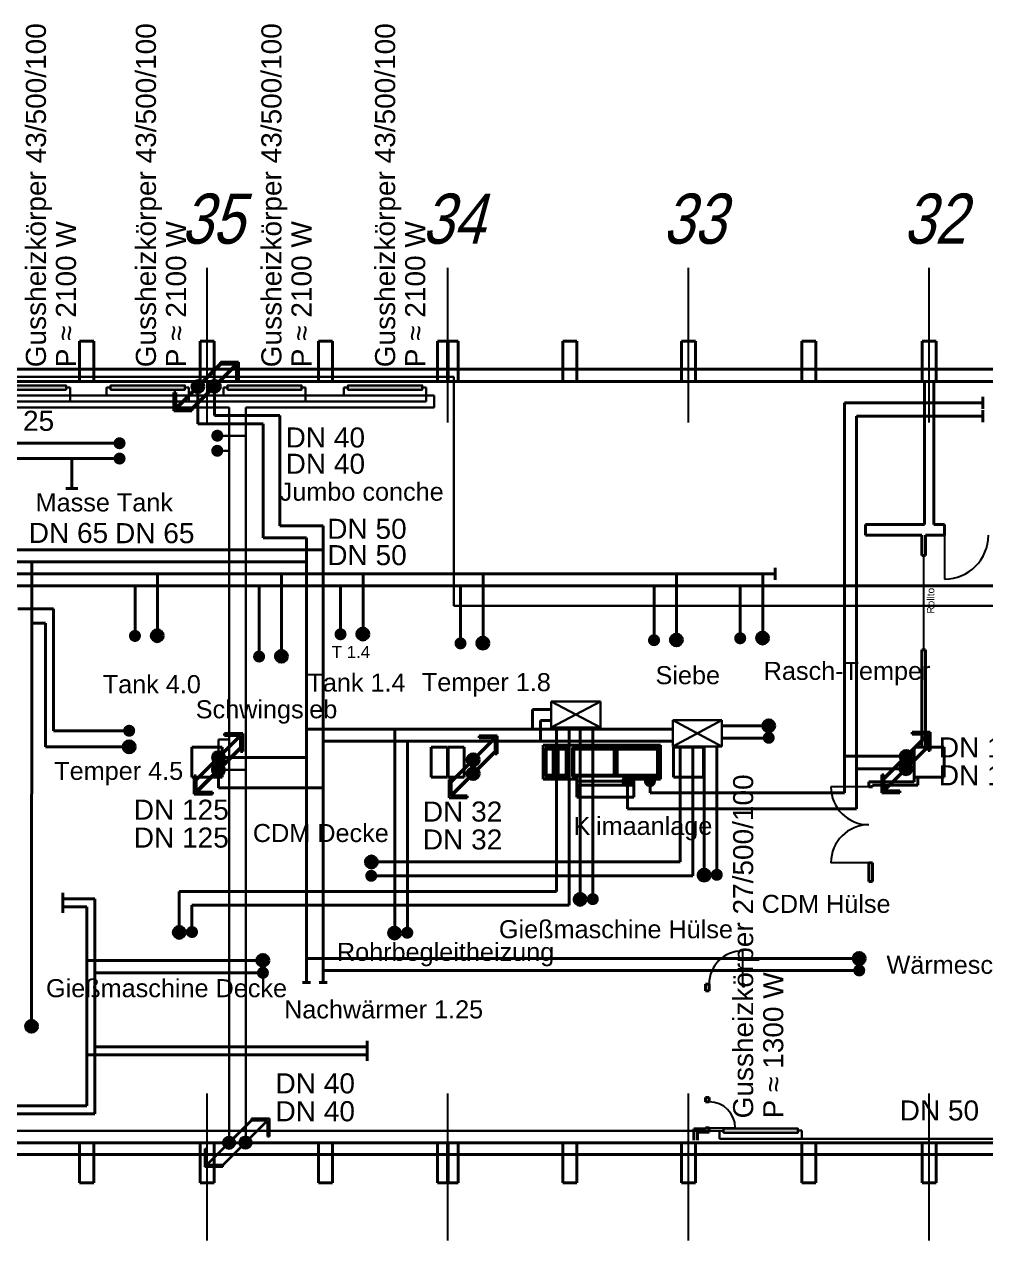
# Model space of a CAD drawing. Header units: millimetres. Extents: x 18890 to 172266, y 49189 to 117799.
# Drawn here: x 43777 to 67738, y 66393 to 96729 of the extents above; entities that cross this region are included whole.
import ezdxf
from ezdxf.enums import TextEntityAlignment as Align

# ---------------------------------------------------------------- set-up
doc = ezdxf.new("R2010")
doc.units = ezdxf.units.MM
doc.linetypes.add('ACAD_ISO10W100', pattern=[18, 12, -3, 0, -3])
for name, color, linetype, lineweight in [('A03_Türen', 254, 'Continuous', 25), ('A0_Grundriß', 7, 'Continuous', 40), ('Armaturen', 3, 'Continuous', 30), ('Heiz Wasser +35 Prozess R', 30, 'Continuous', 40), ('Heiz Wasser +45 Prozess V', 1, 'Continuous', 40), ('Heiz Wasser +50 -Heizkörper Rücklauff', 241, 'Continuous', 30), ('Heiz Wasser +50 Prozess R', 241, 'Continuous', 40), ('Heiz Wasser +60 -Heizkörper Vorlauf', 6, 'Continuous', 30), ('Heiz Wasser +60 Prozess V', 6, 'Continuous', 40), ('Heiz Wasser +70 Klima R (luftung)', 242, 'Continuous', 40), ('Heiz Wasser +70 Prozess R', 242, 'Continuous', 40), ('Heiz Wasser +90 Klima V (luftung)', 22, 'Continuous', 40), ('Heiz Wasser +90 Prozess V', 41, 'Continuous', 40)]:
    doc.layers.add(name, color=color, linetype=linetype, lineweight=lineweight)
doc.layers.add('A06_Text  -Belegung', color=253, linetype='Continuous')
doc.layers.add('A07_Achslinien', color=253, linetype='ACAD_ISO10W100')
doc.styles.add('ARIAL', font='arial.ttf')
doc.styles.get("Standard").update_dxf_attribs({"font": 'arial.ttf'})

msp = doc.modelspace()

# ---------------------------------------------------------------- hatches: boundary and pattern name
at = {"layer": 'Heiz Wasser +35 Prozess R'}
h = msp.add_hatch(color=256, dxfattribs=at)
h.dxf.hatch_style = 1
h.paths.add_polyline_path([(46941, 81481, 0.198912), (46985, 81375), (47197, 81587, 0.668179)])
h.paths.add_polyline_path([(46985, 81375, 0.668179), (47241, 81481, 0.198912), (47197, 81587)])
h = msp.add_hatch(color=256, dxfattribs=at)
h.dxf.hatch_style = 1
h.paths.add_polyline_path([(52065, 81522, 0.198912), (52109, 81416), (52321, 81628, 0.668179)])
h.paths.add_polyline_path([(52109, 81416, 0.668179), (52365, 81522, 0.198912), (52321, 81628)])
h = msp.add_hatch(color=256, dxfattribs=at)
h.dxf.hatch_style = 1
h.paths.add_polyline_path([(55056, 81295, 0.198912), (55100, 81189), (55312, 81402, 0.668179)])
h.paths.add_polyline_path([(55100, 81189, 0.668179), (55356, 81295, 0.198912), (55312, 81402)])
h = msp.add_hatch(color=256, dxfattribs=at)
h.dxf.hatch_style = 1
h.paths.add_polyline_path([(59879, 81374, 0.198912), (59923, 81268), (60135, 81481, 0.668179)])
h.paths.add_polyline_path([(59923, 81268, 0.668179), (60179, 81374, 0.198912), (60135, 81481)])
h = msp.add_hatch(color=256, dxfattribs=at)
h.dxf.hatch_style = 1
h.paths.add_polyline_path([(62027, 81423, 0.198912), (62071, 81317), (62283, 81529, 0.668179)])
h.paths.add_polyline_path([(62071, 81317, 0.668179), (62327, 81423, 0.198912), (62283, 81529)])
h = msp.add_hatch(color=256, dxfattribs=at)
h.dxf.hatch_style = 1
h.paths.add_polyline_path([(50035, 80967, 0.198912), (50079, 80861), (50291, 81073, 0.668179)])
h.paths.add_polyline_path([(50079, 80861, 0.668179), (50335, 80967, 0.198912), (50291, 81073)])
h = msp.add_hatch(color=256, dxfattribs=at)
h.dxf.hatch_style = 1
h.paths.add_polyline_path([(55065, 78153, -0.023583), (55075, 78143), (55570, 78638), (55560, 78648)])
h.paths.add_polyline_path([(54413, 77491), (54413, 77891), (54363, 77891), (54363, 77441), (54813, 77441), (54813, 77491)])
h.paths.add_polyline_path([(54423, 77491), (54863, 77931, -0.023583), (54853, 77941), (54413, 77501), (54413, 77491)])
h = msp.add_hatch(color=256, dxfattribs=at)
h.dxf.hatch_style = 1
h.paths.add_polyline_path([(54814, 78042, 0.198912), (54858, 77936), (55070, 78148, 0.668179)])
h.paths.add_polyline_path([(54858, 77936, 0.668179), (55114, 78042, 0.198912), (55070, 78148)])
at = {"layer": 'Heiz Wasser +45 Prozess V'}
h = msp.add_hatch(color=256, dxfattribs=at)
h.dxf.hatch_style = 1
h.paths.add_polyline_path([(46384, 81476, 0.198912), (46428, 81369), (46640, 81582, 0.668179)])
h.paths.add_polyline_path([(46428, 81369, 0.668179), (46684, 81476, 0.198912), (46640, 81582)])
h = msp.add_hatch(color=256, dxfattribs=at)
h.dxf.hatch_style = 1
h.paths.add_polyline_path([(51508, 81517, 0.198912), (51552, 81411), (51764, 81623, 0.668179)])
h.paths.add_polyline_path([(51552, 81411, 0.668179), (51808, 81517, 0.198912), (51764, 81623)])
h = msp.add_hatch(color=256, dxfattribs=at)
h.dxf.hatch_style = 1
h.paths.add_polyline_path([(54499, 81290, 0.198912), (54543, 81184), (54755, 81396, 0.668179)])
h.paths.add_polyline_path([(54543, 81184, 0.668179), (54799, 81290, 0.198912), (54755, 81396)])
h = msp.add_hatch(color=256, dxfattribs=at)
h.dxf.hatch_style = 1
h.paths.add_polyline_path([(59322, 81369, 0.198912), (59366, 81263), (59578, 81475, 0.668179)])
h.paths.add_polyline_path([(59366, 81263, 0.668179), (59622, 81369, 0.198912), (59578, 81475)])
h = msp.add_hatch(color=256, dxfattribs=at)
h.dxf.hatch_style = 1
h.paths.add_polyline_path([(61470, 81417, 0.198912), (61514, 81311), (61727, 81524, 0.668179)])
h.paths.add_polyline_path([(61514, 81311, 0.668179), (61770, 81417, 0.198912), (61727, 81524)])
h = msp.add_hatch(color=256, dxfattribs=at)
h.dxf.hatch_style = 1
h.paths.add_polyline_path([(49478, 80961, 0.198912), (49522, 80855), (49734, 81067, 0.668179)])
h.paths.add_polyline_path([(49522, 80855, 0.668179), (49778, 80961, 0.198912), (49734, 81067)])
h = msp.add_hatch(color=256, dxfattribs=at)
h.dxf.hatch_style = 1
h.paths.add_polyline_path([(54862, 78274, -0.023583), (54852, 78284), (54357, 77789), (54367, 77779)])
h.paths.add_polyline_path([(55514, 78936), (55514, 78536), (55564, 78536), (55564, 78986), (55114, 78986), (55114, 78936)])
h.paths.add_polyline_path([(55504, 78936), (55064, 78495, -0.023583), (55074, 78485), (55514, 78926), (55514, 78936)])
h = msp.add_hatch(color=256, dxfattribs=at)
h.dxf.hatch_style = 1
h.paths.add_polyline_path([(55113, 78385, 0.198912), (55069, 78491), (54857, 78278, 0.668179)])
h.paths.add_polyline_path([(55069, 78491, 0.668179), (54813, 78385, 0.198912), (54857, 78278)])
at = {"layer": 'Heiz Wasser +50 -Heizkörper Rücklauff'}
h = msp.add_hatch(color=256, dxfattribs=at)
h.dxf.hatch_style = 1
h.paths.add_polyline_path([(48436, 86093, 0.198912), (48480, 85987), (48692, 86199, 0.668179)])
h.paths.add_polyline_path([(48480, 85987, 0.668179), (48736, 86093, 0.198912), (48692, 86199)])
h = msp.add_hatch(color=256, dxfattribs=at)
h.dxf.hatch_style = 1
h.paths.add_polyline_path([(48980, 68946, -0.023583), (48990, 68936), (49486, 69431), (49476, 69441)])
h.paths.add_polyline_path([(48328, 68284), (48328, 68684), (48278, 68684), (48278, 68234), (48728, 68234), (48728, 68284)])
h.paths.add_polyline_path([(48338, 68284), (48779, 68724, -0.023583), (48769, 68734), (48328, 68294), (48328, 68284)])
h = msp.add_hatch(color=256, dxfattribs=at)
h.dxf.hatch_style = 1
h.paths.add_polyline_path([(48730, 68835, 0.198912), (48773, 68729), (48986, 68941, 0.668179)])
h.paths.add_polyline_path([(48773, 68729, 0.668179), (49030, 68835, 0.198912), (48986, 68941)])
at = {"layer": 'Heiz Wasser +50 Prozess R'}
h = msp.add_hatch(color=256, dxfattribs=at)
h.dxf.hatch_style = 1
h.paths.add_polyline_path([(46000, 86281, 0.198912), (46044, 86175), (46256, 86387, 0.668179)])
h.paths.add_polyline_path([(46044, 86175, 0.668179), (46300, 86281, 0.198912), (46256, 86387)])
at = {"layer": 'Heiz Wasser +60 -Heizkörper Vorlauf'}
h = msp.add_hatch(color=256, dxfattribs=at)
h.dxf.hatch_style = 1
h.paths.add_polyline_path([(44818, 87615), (44818, 87725), (42968, 87725), (42968, 87615)])
h = msp.add_hatch(color=256, dxfattribs=at)
h.dxf.hatch_style = 1
h.paths.add_polyline_path([(47778, 87615), (47778, 87725), (45928, 87725), (45928, 87615)])
h = msp.add_hatch(color=256, dxfattribs=at)
h.dxf.hatch_style = 1
h.paths.add_polyline_path([(50688, 87615), (50688, 87725), (48838, 87725), (48838, 87615)])
h = msp.add_hatch(color=256, dxfattribs=at)
h.dxf.hatch_style = 1
h.paths.add_polyline_path([(53694, 87615), (53694, 87725), (51844, 87725), (51844, 87615)])
h = msp.add_hatch(color=256, dxfattribs=at)
h.dxf.hatch_style = 1
h.paths.add_polyline_path([(48437, 86469, 0.198912), (48481, 86363), (48693, 86575, 0.668179)])
h.paths.add_polyline_path([(48481, 86363, 0.668179), (48737, 86469, 0.198912), (48693, 86575)])
h = msp.add_hatch(color=256, dxfattribs=at)
h.dxf.hatch_style = 1
h.paths.add_polyline_path([(49188, 68729, -0.023583), (49178, 68739), (48683, 68244), (48693, 68234)])
h.paths.add_polyline_path([(49840, 69391), (49840, 68991), (49890, 68991), (49890, 69441), (49440, 69441), (49440, 69391)])
h.paths.add_polyline_path([(49830, 69391), (49390, 68951, -0.023583), (49400, 68941), (49840, 69381), (49840, 69391)])
h = msp.add_hatch(color=256, dxfattribs=at)
h.dxf.hatch_style = 1
h.paths.add_polyline_path([(63056, 69082), (63056, 69192), (61206, 69192), (61206, 69082)])
h = msp.add_hatch(color=256, dxfattribs=at)
h.dxf.hatch_style = 1
h.paths.add_polyline_path([(49439, 68840, 0.198912), (49395, 68946), (49183, 68734, 0.668179)])
h.paths.add_polyline_path([(49395, 68946, 0.668179), (49139, 68840, 0.198912), (49183, 68734)])
at = {"layer": 'Heiz Wasser +60 Prozess V'}
h = msp.add_hatch(color=256, dxfattribs=at)
h.dxf.hatch_style = 1
h.paths.add_polyline_path([(46000, 85899, 0.198912), (46044, 85793), (46256, 86005, 0.668179)])
h.paths.add_polyline_path([(46044, 85793, 0.668179), (46300, 85899, 0.198912), (46256, 86005)])
at = {"layer": 'Heiz Wasser +70 Klima R (luftung)'}
h = msp.add_hatch(color=256, dxfattribs=at)
h.dxf.hatch_style = 1
h.paths.add_polyline_path([(65654, 78360, -0.023583), (65644, 78370), (65149, 77875), (65159, 77865)])
h.paths.add_polyline_path([(66306, 79022), (66306, 78622), (66356, 78622), (66356, 79072), (65906, 79072), (65906, 79022)])
h.paths.add_polyline_path([(66296, 79022), (65856, 78582, -0.023583), (65866, 78572), (66306, 79012), (66306, 79022)])
h = msp.add_hatch(color=256, dxfattribs=at)
h.dxf.hatch_style = 1
h.paths.add_polyline_path([(65905, 78471, 0.198912), (65861, 78577), (65649, 78365, 0.668179)])
h.paths.add_polyline_path([(65861, 78577, 0.668179), (65605, 78471, 0.198912), (65649, 78365)])
h = msp.add_hatch(color=256, dxfattribs=at)
h.dxf.hatch_style = 1
h.paths.add_polyline_path([(59222, 77853, 0.198912), (59266, 77747), (59478, 77959, 0.668179)])
h.paths.add_polyline_path([(59266, 77747, 0.668179), (59522, 77853, 0.198912), (59478, 77959)])
at = {"layer": 'Heiz Wasser +70 Prozess R'}
h = msp.add_hatch(color=256, dxfattribs=at)
h.dxf.hatch_style = 1
h.paths.add_polyline_path([(48205, 87805, -0.023583), (48215, 87795), (48710, 88290), (48700, 88300)])
h.paths.add_polyline_path([(47553, 87143), (47553, 87543), (47503, 87543), (47503, 87093), (47953, 87093), (47953, 87143)])
h.paths.add_polyline_path([(47563, 87143), (48003, 87583, -0.023583), (47993, 87593), (47553, 87153), (47553, 87143)])
h = msp.add_hatch(color=256, dxfattribs=at)
h.dxf.hatch_style = 1
h.paths.add_polyline_path([(47954, 87694, 0.198912), (47998, 87588), (48210, 87800, 0.668179)])
h.paths.add_polyline_path([(47998, 87588, 0.668179), (48254, 87694, 0.198912), (48210, 87800)])
h = msp.add_hatch(color=256, dxfattribs=at)
h.dxf.hatch_style = 1
h.paths.add_polyline_path([(62181, 79234, 0.198912), (62225, 79128), (62437, 79340, 0.668179)])
h.paths.add_polyline_path([(62225, 79128, 0.668179), (62481, 79234, 0.198912), (62437, 79340)])
h = msp.add_hatch(color=256, dxfattribs=at)
h.dxf.hatch_style = 1
h.paths.add_polyline_path([(48517, 78331, -0.023583), (48507, 78341), (48012, 77846), (48022, 77836)])
h.paths.add_polyline_path([(49169, 78993), (49169, 78593), (49219, 78593), (49219, 79043), (48769, 79043), (48769, 78993)])
h.paths.add_polyline_path([(49159, 78993), (48719, 78553, -0.023583), (48729, 78543), (49169, 78983), (49169, 78993)])
h = msp.add_hatch(color=256, dxfattribs=at)
h.dxf.hatch_style = 1
h.paths.add_polyline_path([(46240, 78710, 0.198912), (46284, 78604), (46496, 78816, 0.668179)])
h.paths.add_polyline_path([(46284, 78604, 0.668179), (46540, 78710, 0.198912), (46496, 78816)])
h = msp.add_hatch(color=256, dxfattribs=at)
h.dxf.hatch_style = 1
h.paths.add_polyline_path([(48768, 78442, 0.198912), (48724, 78548), (48512, 78336, 0.668179)])
h.paths.add_polyline_path([(48724, 78548, 0.668179), (48468, 78442, 0.198912), (48512, 78336)])
h = msp.add_hatch(color=256, dxfattribs=at)
h.dxf.hatch_style = 1
h.paths.add_polyline_path([(52277, 75837, 0.198912), (52321, 75731), (52533, 75943, 0.668179)])
h.paths.add_polyline_path([(52321, 75731, 0.668179), (52577, 75837, 0.198912), (52533, 75943)])
h = msp.add_hatch(color=256, dxfattribs=at)
h.dxf.hatch_style = 1
h.paths.add_polyline_path([(60570, 75510, 0.198912), (60614, 75404), (60826, 75616, 0.668179)])
h.paths.add_polyline_path([(60614, 75404, 0.668179), (60870, 75510, 0.198912), (60826, 75616)])
h = msp.add_hatch(color=256, dxfattribs=at)
h.dxf.hatch_style = 1
h.paths.add_polyline_path([(57479, 74904, 0.198912), (57523, 74797), (57735, 75010, 0.668179)])
h.paths.add_polyline_path([(57523, 74797, 0.668179), (57779, 74904, 0.198912), (57735, 75010)])
h = msp.add_hatch(color=256, dxfattribs=at)
h.dxf.hatch_style = 1
h.paths.add_polyline_path([(47490, 74082, 0.198912), (47534, 73976), (47746, 74188, 0.668179)])
h.paths.add_polyline_path([(47534, 73976, 0.668179), (47790, 74082, 0.198912), (47746, 74188)])
h = msp.add_hatch(color=256, dxfattribs=at)
h.dxf.hatch_style = 1
h.paths.add_polyline_path([(52855, 74065, 0.198912), (52899, 73959), (53111, 74171, 0.668179)])
h.paths.add_polyline_path([(52899, 73959, 0.668179), (53155, 74065, 0.198912), (53111, 74171)])
h = msp.add_hatch(color=256, dxfattribs=at)
h.dxf.hatch_style = 1
h.paths.add_polyline_path([(49572, 73384, 0.198912), (49615, 73278), (49828, 73490, 0.668179)])
h.paths.add_polyline_path([(49615, 73278, 0.668179), (49872, 73384, 0.198912), (49828, 73490)])
h = msp.add_hatch(color=256, dxfattribs=at)
h.dxf.hatch_style = 1
h.paths.add_polyline_path([(64437, 73432, 0.198912), (64481, 73326), (64693, 73538, 0.668179)])
h.paths.add_polyline_path([(64481, 73326, 0.668179), (64737, 73432, 0.198912), (64693, 73538)])
h = msp.add_hatch(color=256, dxfattribs=at)
h.dxf.hatch_style = 1
h.paths.add_polyline_path([(43807, 71740, 0.198912), (43851, 71634), (44063, 71846, 0.668179)])
h.paths.add_polyline_path([(43851, 71634, 0.668179), (44107, 71740, 0.198912), (44063, 71846)])
at = {"layer": 'Heiz Wasser +90 Klima V (luftung)'}
h = msp.add_hatch(color=256, dxfattribs=at)
h.dxf.hatch_style = 1
h.paths.add_polyline_path([(65853, 78273, -0.023583), (65863, 78263), (66358, 78758), (66348, 78768)])
h.paths.add_polyline_path([(65201, 77611), (65201, 78011), (65151, 78011), (65151, 77561), (65601, 77561), (65601, 77611)])
h.paths.add_polyline_path([(65211, 77611), (65651, 78051, -0.023583), (65641, 78061), (65201, 77621), (65201, 77611)])
h = msp.add_hatch(color=256, dxfattribs=at)
h.dxf.hatch_style = 1
h.paths.add_polyline_path([(65602, 78162, 0.198912), (65646, 78056), (65858, 78268, 0.668179)])
h.paths.add_polyline_path([(65646, 78056, 0.668179), (65902, 78162, 0.198912), (65858, 78268)])
h = msp.add_hatch(color=256, dxfattribs=at)
h.dxf.hatch_style = 1
h.paths.add_polyline_path([(58660, 77853, 0.198912), (58704, 77747), (58916, 77959, 0.668179)])
h.paths.add_polyline_path([(58704, 77747, 0.668179), (58960, 77853, 0.198912), (58916, 77959)])
at = {"layer": 'Heiz Wasser +90 Prozess V'}
h = msp.add_hatch(color=256, dxfattribs=at)
h.dxf.hatch_style = 1
h.paths.add_polyline_path([(48413, 87588, -0.023583), (48403, 87598), (47908, 87103), (47918, 87093)])
h.paths.add_polyline_path([(49065, 88250), (49065, 87850), (49115, 87850), (49115, 88300), (48665, 88300), (48665, 88250)])
h.paths.add_polyline_path([(49055, 88250), (48615, 87810, -0.023583), (48625, 87800), (49065, 88240), (49065, 88250)])
h = msp.add_hatch(color=256, dxfattribs=at)
h.dxf.hatch_style = 1
h.paths.add_polyline_path([(48664, 87699, 0.198912), (48620, 87805), (48408, 87593, 0.668179)])
h.paths.add_polyline_path([(48620, 87805, 0.668179), (48364, 87699, 0.198912), (48408, 87593)])
h = msp.add_hatch(color=256, dxfattribs=at)
h.dxf.hatch_style = 1
h.paths.add_polyline_path([(46240, 79110, 0.198912), (46284, 79004), (46496, 79216, 0.668179)])
h.paths.add_polyline_path([(46284, 79004, 0.668179), (46540, 79110, 0.198912), (46496, 79216)])
h = msp.add_hatch(color=256, dxfattribs=at)
h.dxf.hatch_style = 1
h.paths.add_polyline_path([(62181, 78934, 0.198912), (62225, 78828), (62437, 79040, 0.668179)])
h.paths.add_polyline_path([(62225, 78828, 0.668179), (62481, 78934, 0.198912), (62437, 79040)])
h = msp.add_hatch(color=256, dxfattribs=at)
h.dxf.hatch_style = 1
h.paths.add_polyline_path([(48715, 78244, -0.023583), (48725, 78234), (49221, 78729), (49211, 78739)])
h.paths.add_polyline_path([(48063, 77582), (48063, 77982), (48013, 77982), (48013, 77532), (48463, 77532), (48463, 77582)])
h.paths.add_polyline_path([(48073, 77582), (48514, 78022, -0.023583), (48504, 78032), (48063, 77592), (48063, 77582)])
h = msp.add_hatch(color=256, dxfattribs=at)
h.dxf.hatch_style = 1
h.paths.add_polyline_path([(48465, 78133, 0.198912), (48508, 78027), (48721, 78239, 0.668179)])
h.paths.add_polyline_path([(48508, 78027, 0.668179), (48765, 78133, 0.198912), (48721, 78239)])
h = msp.add_hatch(color=256, dxfattribs=at)
h.dxf.hatch_style = 1
h.paths.add_polyline_path([(52274, 75492, 0.198912), (52318, 75386), (52530, 75598, 0.668179)])
h.paths.add_polyline_path([(52318, 75386, 0.668179), (52574, 75492, 0.198912), (52530, 75598)])
h = msp.add_hatch(color=256, dxfattribs=at)
h.dxf.hatch_style = 1
h.paths.add_polyline_path([(60887, 75517, 0.198912), (60931, 75411), (61143, 75624, 0.668179)])
h.paths.add_polyline_path([(60931, 75411, 0.668179), (61187, 75517, 0.198912), (61143, 75624)])
h = msp.add_hatch(color=256, dxfattribs=at)
h.dxf.hatch_style = 1
h.paths.add_polyline_path([(57796, 74911, 0.198912), (57840, 74805), (58053, 75017, 0.668179)])
h.paths.add_polyline_path([(57840, 74805, 0.668179), (58096, 74911, 0.198912), (58053, 75017)])
h = msp.add_hatch(color=256, dxfattribs=at)
h.dxf.hatch_style = 1
h.paths.add_polyline_path([(47807, 74090, 0.198912), (47851, 73984), (48063, 74196, 0.668179)])
h.paths.add_polyline_path([(47851, 73984, 0.668179), (48107, 74090, 0.198912), (48063, 74196)])
h = msp.add_hatch(color=256, dxfattribs=at)
h.dxf.hatch_style = 1
h.paths.add_polyline_path([(53172, 74073, 0.198912), (53216, 73966), (53428, 74179, 0.668179)])
h.paths.add_polyline_path([(53216, 73966, 0.668179), (53472, 74073, 0.198912), (53428, 74179)])
h = msp.add_hatch(color=256, dxfattribs=at)
h.dxf.hatch_style = 1
h.paths.add_polyline_path([(49573, 73073, 0.198912), (49617, 72967), (49829, 73179, 0.668179)])
h.paths.add_polyline_path([(49617, 72967, 0.668179), (49873, 73073, 0.198912), (49829, 73179)])
h = msp.add_hatch(color=256, dxfattribs=at)
h.dxf.hatch_style = 1
h.paths.add_polyline_path([(64437, 73132, 0.198912), (64481, 73026), (64693, 73238, 0.668179)])
h.paths.add_polyline_path([(64481, 73026, 0.668179), (64737, 73132, 0.198912), (64693, 73238)])

# ---------------------------------------------------------------- linework, layer by layer
at = {"layer": 'A03_Türen'}
for p, q in [((66716, 84255), (66716, 82895)), ((66191, 83485), (66191, 81125)), ((64916, 77710), (63881, 77710)), ((64916, 75820), (63881, 75820)), ((60756, 69205), (61496, 69205))]:
    msp.add_line(p, q, dxfattribs=at)
at = {"layer": 'A03_Türen', "color": 252, "true_color": 0x939598}
for p, q in [((61676, 73620), (61676, 72720)), ((61726, 72790), (61676, 72790)), ((61726, 72720), (61676, 72720)), ((61726, 72720), (61726, 72790))]:
    msp.add_line(p, q, dxfattribs=at)
at = {"layer": 'A03_Türen'}
for centre, radius, start, end in [((66716, 83985), 1090, 270, 0), ((64826, 77710), 945, 180, 270), ((64826, 75820), 945, 90, 180), ((60846, 69205), 650, 0, 90)]:
    msp.add_arc(centre, radius, start, end, dxfattribs=at)
at = {"layer": 'A03_Türen', "color": 252, "true_color": 0x939598}
msp.add_arc((61676, 72790), 830, 90, 180, dxfattribs=at)
at = {"layer": 'A07_Achslinien'}
for p, q in [((48331, 86795), (48331, 90658)), ((54331, 86795), (54331, 90658)), ((60331, 86795), (60331, 90658)), ((66331, 86795), (66331, 90658)), ((48331, 66393), (48331, 70060)), ((54331, 66393), (54331, 70060)), ((60331, 66393), (60331, 70060)), ((66331, 66393), (66331, 70060))]:
    msp.add_line(p, q, dxfattribs=at)
at = {"layer": 'A0_Grundriß'}
for p, q in [((45506, 88825), (45156, 88825)), ((45156, 88825), (45156, 87825)), ((45506, 87825), (45506, 88825)), ((48506, 88825), (48156, 88825)), ((48156, 88825), (48156, 87825)), ((48506, 87825), (48506, 88825)), ((51461, 88825), (51111, 88825)), ((51111, 88825), (51111, 87825)), ((51461, 87825), (51461, 88825)), ((54321, 88825), (54071, 88825)), ((54071, 88825), (54071, 87825)), ((54321, 87825), (54321, 88825)), ((54591, 88825), (54341, 88825)), ((54341, 88825), (54341, 87825)), ((54591, 87825), (54591, 88825)), ((57551, 88825), (57201, 88825)), ((57201, 88825), (57201, 87825)), ((57551, 87825), (57551, 88825)), ((60506, 88825), (60156, 88825)), ((60156, 88825), (60156, 87825)), ((60506, 87825), (60506, 88825)), ((63506, 88825), (63156, 88825)), ((63156, 88825), (63156, 87825)), ((63506, 87825), (63506, 88825)), ((66506, 88825), (66156, 88825)), ((66156, 88825), (66156, 87825)), ((66506, 87825), (66506, 88825)), ((36206, 88125), (69531, 88125)), ((36456, 87825), (72456, 87825)), ((45156, 87825), (45506, 87825)), ((48156, 87825), (48506, 87825)), ((51111, 87825), (51461, 87825)), ((54071, 87825), (54321, 87825)), ((54341, 87825), (54591, 87825)), ((57201, 87825), (57551, 87825)), ((60156, 87825), (60506, 87825)), ((66156, 87825), (66506, 87825)), ((66216, 87825), (66216, 84255)), ((66446, 87825), (66446, 84255)), ((64740, 84255), (64740, 83985)), ((64740, 84255), (66216, 84255)), ((66446, 84255), (66716, 84255)), ((64740, 83985), (66146, 83985)), ((66146, 83985), (66146, 83485)), ((66236, 83985), (66716, 83985)), ((66236, 83985), (66236, 83485)), ((66146, 83485), (66236, 83485)), ((66146, 81125), (66146, 78700)), ((66146, 81125), (66236, 81125)), ((66236, 81125), (66236, 78700)), ((48706, 78700), (47956, 78700)), ((47956, 78700), (47956, 77950)), ((48706, 77950), (48706, 78700)), ((54321, 78700), (53921, 78700)), ((53921, 78700), (53921, 77950)), ((54321, 77950), (54321, 78700)), ((54741, 78700), (54341, 78700)), ((54341, 78700), (54341, 77950)), ((54741, 77950), (54741, 78700)), ((56706, 78750), (56706, 77900)), ((59631, 78750), (56706, 78750)), ((56756, 78680), (56756, 77975)), ((56961, 78680), (56756, 78680)), ((56786, 78650), (56956, 78650)), ((56786, 78650), (56786, 78005)), ((56956, 78675), (56956, 78670)), ((56956, 78670), (56956, 77980)), ((57311, 78680), (56961, 78680)), ((57306, 78675), (56961, 78675)), ((56985, 78004), (56985, 78647)), ((56985, 78647), (57283, 78647)), ((56987, 78006), (56987, 78647)), ((57083, 78647), (57083, 78006)), ((57085, 78647), (57085, 78006)), ((57283, 78647), (57283, 78004)), ((57311, 77980), (57311, 78670)), ((57316, 77980), (57316, 78675)), ((57441, 78670), (57441, 77980)), ((58506, 78675), (57446, 78675)), ((57472, 78004), (57472, 78647)), ((57472, 78647), (58480, 78647)), ((58480, 78647), (58480, 78004)), ((58511, 77980), (58511, 78670)), ((58521, 78670), (58521, 77980)), ((59586, 78675), (58526, 78675)), ((58552, 78004), (58552, 78647)), ((58552, 78647), (59560, 78647)), ((59560, 78647), (59560, 78004)), ((59591, 77980), (59591, 78670)), ((59631, 77900), (59631, 78750)), ((60706, 78700), (59956, 78700)), ((59956, 78700), (59956, 77950)), ((60706, 77950), (60706, 78700)), ((66706, 78700), (65956, 78700)), ((65956, 78700), (65956, 77950)), ((66706, 77950), (66706, 78700)), ((56756, 77975), (56961, 77975)), ((56956, 78005), (56786, 78005)), ((56961, 77975), (57306, 77975)), ((57283, 78004), (56985, 78004)), ((57283, 78006), (56987, 78006)), ((57306, 77975), (57311, 77975)), ((57446, 77975), (58506, 77975)), ((58480, 78004), (57472, 78004)), ((57551, 77975), (57551, 77853)), ((58521, 78003), (58511, 78003)), ((58526, 77975), (59586, 77975)), ((59560, 78004), (58552, 78004)), ((58971, 77975), (58971, 77853)), ((47956, 77950), (48706, 77950)), ((53921, 77950), (54321, 77950)), ((54341, 77950), (54741, 77950)), ((56706, 77900), (57551, 77900)), ((57551, 77853), (57551, 77753)), ((58971, 77853), (57551, 77853)), ((58971, 77753), (57551, 77753)), ((57551, 77753), (57551, 77453)), ((57553, 77751), (58969, 77751)), ((57553, 77455), (57553, 77751)), ((58969, 77751), (58969, 77455)), ((58971, 77900), (59631, 77900)), ((58971, 77853), (58971, 77753)), ((58971, 77753), (58971, 77453)), ((59956, 77950), (60706, 77950)), ((65956, 77840), (64826, 77840)), ((64826, 77840), (64826, 77710)), ((64826, 77710), (64916, 77710)), ((66046, 77750), (64916, 77750)), ((64916, 77750), (64916, 77710)), ((65956, 77950), (65956, 77840)), ((65956, 77950), (66706, 77950)), ((66046, 77950), (66046, 77750)), ((58971, 77453), (57551, 77453)), ((58969, 77455), (57553, 77455)), ((64826, 75820), (64826, 75350)), ((64826, 75820), (64916, 75820)), ((64916, 75820), (64916, 75350)), ((64826, 75350), (64916, 75350)), ((60756, 69965), (60756, 69855)), ((60756, 69965), (60846, 69965)), ((60756, 69855), (60846, 69855)), ((60846, 69965), (60846, 69855)), ((60466, 68897), (60466, 69185)), ((60466, 69185), (60756, 69185)), ((60756, 69205), (60756, 69185)), ((60756, 69205), (60846, 69205)), ((60846, 69205), (60846, 69095)), ((60556, 69095), (60846, 69095)), ((60556, 68898), (60556, 69095)), ((21531, 68835), (84321, 68835)), ((45506, 68835), (45156, 68835)), ((45156, 68835), (45156, 67835)), ((45506, 67835), (45506, 68835)), ((48506, 68835), (48156, 68835)), ((48156, 68835), (48156, 67835)), ((48506, 67835), (48506, 68835)), ((51461, 68835), (51111, 68835)), ((51111, 68835), (51111, 67835)), ((51461, 67835), (51461, 68835)), ((54321, 68835), (54071, 68835)), ((54071, 68835), (54071, 67835)), ((54321, 67835), (54321, 68835)), ((54591, 68835), (54341, 68835)), ((54341, 68835), (54341, 67835)), ((54591, 67835), (54591, 68835)), ((57551, 68835), (57201, 68835)), ((57201, 68835), (57201, 67835)), ((57551, 67835), (57551, 68835)), ((60506, 68835), (60156, 68835)), ((60156, 68835), (60156, 67835)), ((60506, 67835), (60506, 68835)), ((63506, 68835), (63156, 68835)), ((63156, 68835), (63156, 67835)), ((63506, 67835), (63506, 68835)), ((66506, 68835), (66156, 68835)), ((66156, 68835), (66156, 67835)), ((66506, 67835), (66506, 68835)), ((45156, 68545), (41694, 68545)), ((48156, 68545), (44870, 68545)), ((51111, 68545), (47636, 68545)), ((54071, 68545), (51111, 68545)), ((57201, 68545), (54071, 68545)), ((60156, 68545), (57201, 68545)), ((63156, 68545), (60156, 68545)), ((66156, 68545), (63156, 68545)), ((69156, 68545), (66156, 68545)), ((45156, 67835), (45506, 67835)), ((48156, 67835), (48506, 67835)), ((51111, 67835), (51461, 67835)), ((54071, 67835), (54321, 67835)), ((54341, 67835), (54591, 67835)), ((57201, 67835), (57551, 67835)), ((60156, 67835), (60506, 67835)), ((63156, 67835), (63506, 67835)), ((66156, 67835), (66506, 67835))]:
    msp.add_line(p, q, dxfattribs=at)
at = {"layer": 'A0_Grundriß', "color": 252, "true_color": 0x939598}
for p, q in [((63156, 87825), (63506, 87825)), ((60846, 72790), (60756, 72790)), ((60756, 72790), (60756, 72625)), ((60846, 72625), (60756, 72625)), ((60846, 72790), (60846, 72625))]:
    msp.add_line(p, q, dxfattribs=at)
at = {"layer": 'A0_Grundriß', "ltscale": 0.25}
msp.add_line((66716, 84255), (66716, 83985), dxfattribs=at)
at = {"layer": 'A0_Grundriß'}
for centre, start, end in [((56961, 78675), 90, 180), ((56961, 78670), 90, 180), ((57306, 78670), 0, 90), ((57311, 78675), 0, 90), ((57446, 78670), 90, 180), ((58506, 78670), 0, 90), ((58526, 78670), 90, 180), ((59586, 78670), 0, 90), ((56961, 77980), 180, 270), ((57306, 77980), 270, 0), ((57311, 77980), 270, 0), ((57446, 77980), 180, 270), ((58506, 77980), 270, 0), ((58526, 77980), 180, 270), ((59586, 77980), 270, 0)]:
    msp.add_arc(centre, 5, start, end, dxfattribs=at)
at = {"layer": 'Armaturen'}
for p, q in [((56909, 79840), (58136, 79190)), ((58136, 79840), (56909, 79190)), ((59937, 79371), (61164, 78721)), ((61164, 79371), (59937, 78721))]:
    msp.add_line(p, q, dxfattribs=at)
at = {"layer": 'Armaturen', "linetype": 'ByBlock', "ltscale": 1000}
for p, q in [((56909, 79840), (58136, 79840)), ((56909, 79190), (56909, 79840)), ((58136, 79840), (58136, 79190)), ((58136, 79190), (56909, 79190)), ((59937, 79371), (61164, 79371)), ((59937, 78721), (59937, 79371)), ((61164, 78721), (59937, 78721))]:
    msp.add_line(p, q, dxfattribs=at)
at = {"layer": 'Armaturen', "color": 252, "linetype": 'ByBlock', "ltscale": 1000, "true_color": 0x939598}
msp.add_line((61164, 79371), (61164, 78721), dxfattribs=at)
at = {"layer": 'Heiz Wasser +35 Prozess R'}
for p, q in [((62490, 82875), (62490, 83175)), ((31657, 83025), (62490, 83025)), ((47095, 83025), (47095, 81474)), ((50189, 83025), (50189, 80964)), ((52219, 83025), (52219, 81526)), ((55210, 83025), (55210, 81351)), ((60033, 83025), (60033, 81511)), ((62181, 83025), (62181, 81525)), ((54413, 77501), (55560, 78648)), ((54423, 77491), (55570, 78638)), ((54363, 77441), (54363, 77891)), ((54363, 77891), (54413, 77891)), ((54413, 77891), (54413, 77491)), ((54363, 77441), (54813, 77441)), ((54813, 77491), (54413, 77491)), ((54813, 77491), (54813, 77441))]:
    msp.add_line(p, q, dxfattribs=at)
for centre in [(47091, 81481), (52215, 81522), (55206, 81296), (60029, 81375), (62177, 81423), (50185, 80967), (54964, 78042)]:
    msp.add_circle(centre, 150, dxfattribs=at)
at = {"layer": 'Heiz Wasser +45 Prozess V'}
for p, q in [((31957, 82725), (75104, 82725)), ((46536, 82725), (46536, 81505)), ((49630, 82725), (49630, 80959)), ((51660, 82725), (51660, 81543)), ((54651, 82725), (54651, 81354)), ((59474, 82725), (59474, 81419)), ((61622, 82725), (61622, 81537)), ((55504, 78936), (54357, 77789)), ((55514, 78926), (54367, 77779)), ((55564, 78986), (55114, 78986)), ((55114, 78936), (55114, 78986)), ((55114, 78936), (55514, 78936)), ((55514, 78536), (55514, 78936)), ((55564, 78986), (55564, 78536)), ((55564, 78536), (55514, 78536))]:
    msp.add_line(p, q, dxfattribs=at)
msp.add_circle((54963, 78385), 150, dxfattribs=at)
at = {"layer": 'Heiz Wasser +50 -Heizkörper Rücklauff'}
for p, q in [((54485, 87940), (36218, 87940)), ((54485, 87940), (54485, 82230)), ((44818, 87670), (44918, 87670)), ((44918, 87670), (44918, 87321)), ((47778, 87670), (47878, 87670)), ((47878, 87670), (47877, 87320)), ((50688, 87670), (50788, 87670)), ((50788, 87670), (50788, 87319)), ((53694, 87670), (53794, 87670)), ((53794, 87670), (53794, 87319)), ((36218, 87172), (48882, 87170)), ((38742, 87322), (53794, 87319)), ((48882, 68828), (48882, 87170)), ((48593, 86094), (48882, 86094)), ((54485, 82230), (72947, 82230)), ((48618, 78592), (48618, 78892)), ((48618, 78892), (48882, 78892)), ((48328, 68294), (49476, 69441)), ((48338, 68284), (49486, 69431)), ((48278, 68234), (48278, 68684)), ((48278, 68684), (48328, 68684)), ((48328, 68684), (48328, 68284)), ((48728, 68284), (48328, 68284)), ((48728, 68284), (48728, 68234)), ((48278, 68234), (48728, 68234))]:
    msp.add_line(p, q, dxfattribs=at)
msp.add_circle((48880, 68835), 150, dxfattribs=at)
at = {"layer": 'Heiz Wasser +50 Prozess R'}
msp.add_line((39561, 86283), (46151, 86283), dxfattribs=at)
at = {"layer": 'Heiz Wasser +60 -Heizkörper Vorlauf'}
for p, q in [((35875, 87469), (53994, 87469)), ((45928, 87670), (45828, 87670)), ((45828, 87670), (45828, 87469)), ((48838, 87670), (48738, 87670)), ((48738, 87670), (48738, 87469)), ((51844, 87670), (51744, 87670)), ((51744, 87670), (51744, 87469)), ((53994, 87469), (53994, 87170)), ((49297, 68838), (49297, 87170)), ((49297, 87170), (53994, 87170)), ((48593, 86466), (49297, 86466)), ((48765, 78133), (49297, 78133)), ((49830, 69391), (48683, 68244)), ((49840, 69381), (48693, 68234)), ((49890, 69441), (49440, 69441)), ((49440, 69391), (49440, 69441)), ((49440, 69391), (49840, 69391)), ((49840, 68991), (49840, 69391)), ((49890, 69441), (49890, 68991)), ((61206, 69135), (21711, 69135)), ((49890, 68991), (49840, 68991)), ((61106, 69135), (61106, 68933)), ((61106, 68935), (84073, 68935)), ((63056, 69137), (63156, 69137)), ((63156, 69137), (63156, 68935))]:
    msp.add_line(p, q, dxfattribs=at)
for points in [[(42968, 87615), (44818, 87615), (44818, 87725), (42968, 87725)], [(45928, 87615), (47778, 87615), (47778, 87725), (45928, 87725)], [(48838, 87615), (50688, 87615), (50688, 87725), (48838, 87725)], [(51844, 87615), (53694, 87615), (53694, 87725), (51844, 87725)], [(61206, 69082), (63056, 69082), (63056, 69192), (61206, 69192)]]:
    msp.add_lwpolyline(points, close=True, dxfattribs=at)
msp.add_circle((49289, 68840), 150, dxfattribs=at)
at = {"layer": 'Heiz Wasser +60 Prozess V'}
for p, q in [((39561, 85900), (46151, 85900)), ((44964, 85901), (44964, 85154)), ((44814, 85154), (45114, 85154))]:
    msp.add_line(p, q, dxfattribs=at)
at = {"layer": 'Heiz Wasser +70 Klima R (luftung)'}
for p, q in [((67670, 87140), (67670, 87440)), ((64218, 87290), (67670, 87290)), ((64218, 87290), (64218, 77562)), ((66296, 79022), (65149, 77875)), ((66306, 79012), (65159, 77865)), ((66356, 79072), (65906, 79072)), ((65906, 79022), (65906, 79072)), ((65906, 79022), (66306, 79022)), ((66306, 78622), (66306, 79022)), ((66356, 79072), (66356, 78622)), ((66356, 78622), (66306, 78622)), ((65605, 78473), (64218, 78473)), ((59372, 77562), (59372, 77849)), ((64218, 77562), (59372, 77562))]:
    msp.add_line(p, q, dxfattribs=at)
msp.add_circle((65755, 78471), 150, dxfattribs=at)
at = {"layer": 'Heiz Wasser +70 Prozess R'}
for p, q in [((47553, 87153), (48700, 88300)), ((47563, 87143), (48710, 88290)), ((47503, 87093), (47503, 87543)), ((47503, 87543), (47553, 87543)), ((47553, 87543), (47553, 87143)), ((48104, 87544), (48104, 86763)), ((47503, 87093), (47953, 87093)), ((47953, 87143), (47553, 87143)), ((47953, 87143), (47953, 87093)), ((48104, 86763), (49732, 86763)), ((49732, 83925), (49732, 86763)), ((50808, 83925), (49732, 83925)), ((50808, 72832), (50808, 83925)), ((31357, 83325), (50808, 83325)), ((43966, 83312), (43957, 71740)), ((43957, 81797), (44305, 81797)), ((44305, 81797), (44305, 78710)), ((56909, 79640), (56446, 79640)), ((56446, 79640), (56446, 79147)), ((57040, 75103), (57040, 79196)), ((57634, 74960), (57634, 79196)), ((62181, 79234), (61164, 79234)), ((49159, 78993), (48012, 77846)), ((49169, 78983), (48022, 77836)), ((49219, 79043), (48769, 79043)), ((48769, 78993), (48769, 79043)), ((48769, 78993), (49169, 78993)), ((49169, 78593), (49169, 78993)), ((49219, 79043), (49219, 78593)), ((59937, 79147), (50808, 79147)), ((53010, 74122), (53010, 79147)), ((44305, 78710), (46390, 78710)), ((49219, 78593), (49169, 78593)), ((60125, 75837), (60125, 78721)), ((60720, 75660), (60720, 78721)), ((48768, 78442), (50808, 78442)), ((52577, 75837), (60125, 75837)), ((47636, 75103), (57040, 75103)), ((47636, 73932), (47636, 75103)), ((44736, 74871), (44736, 74571)), ((45336, 74721), (44736, 74721)), ((45336, 69753), (45336, 74721)), ((50808, 73432), (64587, 73432)), ((49572, 73384), (45336, 73384)), ((50908, 72832), (50708, 72832)), ((52325, 71024), (45336, 71024)), ((52325, 71174), (52325, 70874)), ((27103, 69753), (45336, 69753))]:
    msp.add_line(p, q, dxfattribs=at)
for centre in [(48104, 87694), (62331, 79234), (46390, 78710), (48618, 78442), (52427, 75837), (60720, 75510), (57629, 74904), (47640, 74082), (53005, 74065), (49722, 73384), (64587, 73432), (43957, 71740)]:
    msp.add_circle(centre, 150, dxfattribs=at)
at = {"layer": 'Heiz Wasser +90 Klima V (luftung)'}
for p, q in [((67670, 86805), (67670, 87105)), ((64518, 86955), (64518, 77162)), ((64518, 86955), (67670, 86955)), ((65201, 77621), (66348, 78768)), ((65211, 77611), (66358, 78758)), ((65602, 78162), (64518, 78162)), ((65151, 77561), (65151, 78011)), ((65151, 78011), (65201, 78011)), ((65201, 78011), (65201, 77611)), ((58810, 77162), (58810, 77853)), ((65151, 77561), (65601, 77561)), ((65601, 77611), (65201, 77611)), ((65601, 77611), (65601, 77561)), ((64518, 77162), (58810, 77162))]:
    msp.add_line(p, q, dxfattribs=at)
msp.add_circle((65752, 78162), 150, dxfattribs=at)
at = {"layer": 'Heiz Wasser +90 Prozess V'}
for p, q in [((49115, 88300), (48665, 88300)), ((48665, 88250), (48665, 88300)), ((49115, 88300), (49115, 87850)), ((49055, 88250), (47908, 87103)), ((49065, 88240), (47918, 87093)), ((48665, 88250), (49065, 88250)), ((49065, 87850), (49065, 88250)), ((49115, 87850), (49065, 87850)), ((48514, 87549), (48514, 86969)), ((48514, 86969), (50147, 86969)), ((50147, 84225), (50147, 86969)), ((51223, 84225), (50147, 84225)), ((51223, 72832), (51223, 84225)), ((31057, 83625), (51223, 83625)), ((43616, 82155), (44505, 82155)), ((44505, 82155), (44505, 79110)), ((56909, 79367), (56643, 79367)), ((56643, 79367), (56643, 78847)), ((57355, 74757), (57355, 79196)), ((57949, 74935), (57949, 79196)), ((44505, 79110), (46390, 79110)), ((62181, 78924), (61164, 78924)), ((48063, 77592), (49211, 78739)), ((48073, 77582), (49221, 78729)), ((59937, 78847), (51223, 78847)), ((53325, 74096), (53325, 78847)), ((60440, 75491), (60440, 78721)), ((61035, 75667), (61035, 78721)), ((48013, 77532), (48013, 77982)), ((48013, 77982), (48063, 77982)), ((48063, 77982), (48063, 77582)), ((48615, 77983), (48615, 77683)), ((48615, 77683), (51223, 77683)), ((48013, 77532), (48463, 77532)), ((48463, 77582), (48063, 77582)), ((48463, 77582), (48463, 77532)), ((52574, 75491), (60440, 75491)), ((44736, 75071), (44736, 74771)), ((45536, 74921), (44736, 74921)), ((45536, 69553), (45536, 74921)), ((47950, 74061), (47950, 74757)), ((47950, 74757), (57355, 74757)), ((51223, 73132), (64587, 73132)), ((49582, 73071), (45536, 73071)), ((51123, 72832), (51323, 72832)), ((52325, 71374), (52325, 71074)), ((52325, 71224), (45536, 71224)), ((26903, 69553), (45536, 69553))]:
    msp.add_line(p, q, dxfattribs=at)
for centre in [(48514, 87699), (48615, 78133)]:
    msp.add_circle(centre, 150, dxfattribs=at)

# ---------------------------------------------------------------- texts
at = {"layer": 'A03_Türen', "style": 'ARIAL'}
msp.add_text('Rolltor', height=180, rotation=90, dxfattribs=at).set_placement((66457, 82032))
at = {"layer": 'A06_Text  -Belegung', "color": 252, "true_color": 0x939598}
msp.add_text('T 1.4', height=300, dxfattribs=at).set_placement((51440, 80925))
at = {"layer": 'A07_Achslinien', "color": 7, "linetype": 'Continuous', "oblique": 15, "width": 0.8}
for s, p in [('35', (48462, 91258)), ('34', (54462, 91258)), ('33', (60463, 91258)), ('32', (66463, 91258))]:
    msp.add_text(s, height=1250, dxfattribs=at).set_placement(p, align=Align.CENTER)
at = {"layer": 'Heiz Wasser +35 Prozess R', "char_height": 500, "attachment_point": 1}
for s, insert in [('DN 65', (43887, 84295)), ('DN 32', (53710, 77345))]:
    msp.add_mtext_dynamic_manual_height_columns(s, width=10440.86, gutter_width=12.5, heights=[1203], dxfattribs=dict(at, insert=insert))
at = {"layer": 'Heiz Wasser +45 Prozess V', "attachment_point": 1}
for s, width, gutter_width, heights, insert, char_height in [('DN 65', 10440.86, 12.5, [1203], (46038, 84288), 500), ('Siebe', 5584.55, 1480, [1932], (59510, 80722), 450), ('Rasch-Temper', 6994.62, 1480, [715], (62206, 80829), 450), ('Tank 4.0', 6994.62, 1480, [715], (45731, 80497), 450), ('Temper 1.8', 6994.62, 1480, [715], (53686, 80548), 450), ('Schwingsieb', 6994.62, 1480, [715], (48049, 79871), 450), ('DN 32', 10440.86, 12.5, [1203], (53710, 76649), 500)]:
    msp.add_mtext_dynamic_manual_height_columns(s, width=width, gutter_width=gutter_width, heights=heights, dxfattribs=dict(at, insert=insert, char_height=char_height))
at = {"layer": 'Heiz Wasser +45 Prozess V'}
note = msp.add_mtext_dynamic_manual_height_columns('Tank 1.4\\P', width=6994.62, gutter_width=1480, heights=[715, 0], dxfattribs=dict(at, insert=(50833, 80538), char_height=450, attachment_point=1))
at = {"layer": 'Heiz Wasser +50 -Heizkörper Rücklauff', "char_height": 500, "attachment_point": 1}
for s, insert in [('DN 25', (42541, 87091)), ('DN 40', (50038, 70566))]:
    msp.add_mtext_dynamic_manual_height_columns(s, width=10440.86, gutter_width=12.5, heights=[1203], dxfattribs=dict(at, insert=insert))
at = {"layer": 'Heiz Wasser +50 Prozess R', "insert": (50289, 86675), "char_height": 500, "attachment_point": 1}
msp.add_mtext_dynamic_manual_height_columns('DN 40', width=10440.86, gutter_width=12.5, heights=[1203], dxfattribs=at)
at = {"layer": 'Heiz Wasser +60 -Heizkörper Vorlauf', "char_height": 500, "attachment_point": 1, "rotation": 90}
for s, insert in [('Gussheizkörper 43/500/100', (43815, 88176)), ('Gussheizkörper 43/500/100', (46557, 88176)), ('Gussheizkörper 43/500/100', (49685, 88176)), ('Gussheizkörper 43/500/100', (52519, 88176)), ('P ≈ 2100 W', (44565, 88176)), ('P ≈ 2100 W', (47307, 88176)), ('P ≈ 2100 W', (50435, 88176)), ('P ≈ 2100 W', (53269, 88176)), ('Gussheizkörper 27/500/100', (61443, 69442)), ('P ≈ 1300 W', (62193, 69442))]:
    msp.add_mtext_dynamic_manual_height_columns(s, width=10440.86, gutter_width=12.5, heights=[1203], dxfattribs=dict(at, insert=insert))
at = {"layer": 'Heiz Wasser +60 -Heizkörper Vorlauf', "char_height": 500, "attachment_point": 1}
for s, width, heights, insert in [('DN 40', 10440.86, [1203], (50038, 69870)), ('DN 50', 2341.12, [394], (65595, 69890))]:
    msp.add_mtext_dynamic_manual_height_columns(s, width=width, gutter_width=12.5, heights=heights, dxfattribs=dict(at, insert=insert))
at = {"layer": 'Heiz Wasser +60 Prozess V', "attachment_point": 1}
for s, width, gutter_width, heights, insert, char_height in [('DN 40', 10440.86, 12.5, [1203], (50290, 86020), 500), ('Jumbo conche', 6994.62, 1480, [715], (50142, 85298), 450), ('Masse Tank', 6994.62, 1480, [715], (44059, 85030), 450)]:
    msp.add_mtext_dynamic_manual_height_columns(s, width=width, gutter_width=gutter_width, heights=heights, dxfattribs=dict(at, insert=insert, char_height=char_height))
at = {"layer": 'Heiz Wasser +70 Prozess R', "char_height": 500, "attachment_point": 1}
for s, insert in [('DN 50', (51328, 83741)), ('DN 125', (66571, 78945)), ('DN 125', (46505, 77392))]:
    msp.add_mtext_dynamic_manual_height_columns(s, width=10440.86, gutter_width=12.5, heights=[1203], dxfattribs=dict(at, insert=insert))
at = {"layer": 'Heiz Wasser +90 Klima V (luftung)', "attachment_point": 1}
for s, width, gutter_width, heights, insert, char_height in [('DN 125', 10440.86, 12.5, [1203], (66571, 78249), 500), ('Klimaanlage', 6994.62, 1480, [715], (57467, 76962), 450)]:
    msp.add_mtext_dynamic_manual_height_columns(s, width=width, gutter_width=gutter_width, heights=heights, dxfattribs=dict(at, insert=insert, char_height=char_height))
at = {"layer": 'Heiz Wasser +90 Prozess V', "attachment_point": 1}
for s, width, gutter_width, heights, insert, char_height in [('DN 50', 10440.86, 12.5, [1203], (51327, 84397), 500), ('Temper 4.5', 6994.62, 1480, [715], (44523, 78335), 450), ('CDM Decke', 6994.62, 1480, [715], (49473, 76785), 450), ('DN 125', 10440.86, 12.5, [1203], (46505, 76696), 500), ('CDM Hülse', 6994.62, 1480, [715], (62154, 75018), 450), ('Gießmaschine Hülse', 6973.9, 1480, [1393], (55606, 74386), 450), ('Rohrbegleitheizung', 6973.9, 1480, [1393], (51568, 73820), 450), ('Wärmeschrank', 6994.62, 1480, [715], (65267, 73498), 450), ('Gießmaschine Decke', 6973.9, 1480, [1393], (44317, 72915), 450), ('Nachwärmer 1.25', 6973.9, 1480, [1393], (50252, 72386), 450)]:
    msp.add_mtext_dynamic_manual_height_columns(s, width=width, gutter_width=gutter_width, heights=heights, dxfattribs=dict(at, insert=insert, char_height=char_height))

doc.saveas('drawing.dxf')
